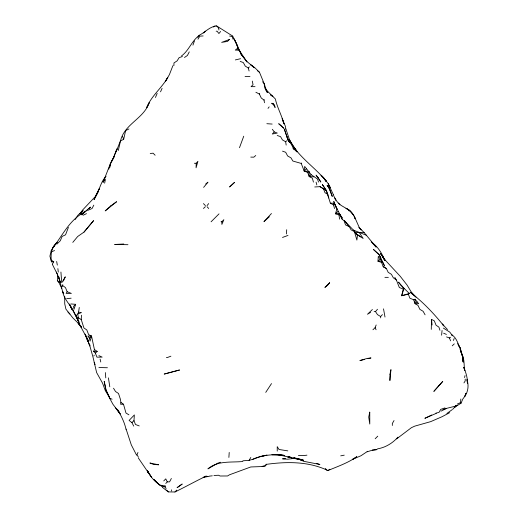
<?xml version="1.0" encoding="UTF-8"?>
<svg xmlns="http://www.w3.org/2000/svg" width="518" height="518" viewBox="0 0 518 518"><rect width="100%" height="100%" fill="white"/><g stroke="black" fill="none" stroke-linecap="round" stroke-linejoin="round"><path stroke-width="0.78" d="M431.274 329.39L431.5 319.36L434.349 320.907L436.052 325.207L438.908 327.13L439.937 330.264M196.212 163.267L196.069 167.793L197.928 161.279L196.212 163.267L194.379 163.267M173.867 65.702L173.983 62.943L177.104 60.871L179.137 57.634L182.42 56.52M98.893 355.62L102.175 357.116L96.937 357.161L95.364 353.121L93.635 351.385L94.438 349.598L91.524 336.065L88.623 334.647L86.81 329.934L83.897 327.946L81.261 319.6L81.456 315.209M51.47 261.862L49.903 256.183L51.237 250.408L54.105 246.121L52.344 248.232L57.148 242.307C51.165 247.215 50.479 254.785 51.47 261.862L53.742 261.862L52.46 263.889M57.543 274.391L57.368 280.542L58.851 282.439L61.765 288.371M228.885 457.439L229.215 452.434M139.238 425.938L135.463 424.462L133.968 420.603L134.363 414.924L129.105 420.435L131.935 422.63L133.735 426.126M286.363 233.929L286.707 229.733M455.445 405.853L454.344 406.85L457.129 405.199L454.144 406.863L457.129 405.691L461.072 403.153L460.502 402.609L460.826 399.048M381.526 262.38L381.669 260.962L378.302 256.306L377.978 261.26L381.526 262.38L383.197 266.725L386.337 268.46L388.202 272.351L391.414 274.307L393.356 277.829L396.335 279.908L399.339 287.529L403.269 289.025L403.995 288.273L409.291 293.447L408.352 294.185L401.69 295.752L403.269 289.025M441.608 335.204L442.074 330.497M313.435 182.109L312.367 178.218L309.233 176.599L307.647 172.468L304.176 171.031L304.675 166.433L311.176 174.696L317.417 178.969L318.551 182.109M348.575 226.036L344.308 220.551L354.668 231.436L357.465 235.295L356.889 240.106L354.454 231.682L351.107 229.843L349.216 226.631L345.558 224.935L344.069 220.875L342.1 219.127L339.381 213.539L342.262 218L340.028 215.125M109.978 167.139L110.567 163.617M118.298 150.485L120.532 140.831L123.672 139.355L125.596 130.62L128.963 128.937M113.526 388.215L115.508 391.517L118.505 393.473L120.325 399.048L120.914 402.415L120.59 404.241L123.491 404.241L125.971 413.008L128.917 414.834M334.563 208.566L333.462 204.895L333.793 203.185L330.367 203.185L326.424 190.669L322.364 184.531L326.424 190.669L328.82 197.98M79.273 307.459L78.581 312.147L77.694 314.102L78.419 317.78L78.037 318.907M104.642 183.184L105.368 179.655M116.382 151.139L120.441 140.792M464.549 377.551L465.034 375.563M108.799 169.153L110.399 163.274L114.666 155.627L109.583 165.721L103.16 182.109L104.986 178.833L103.03 182.109L103.859 180.944M136.623 455.251L131.313 444.923L126.114 429.098M339.594 219.146L338.947 214.866L339.355 213.403L334.259 203.276L336.875 208.955L333.793 201.418L334.583 204.273M91.524 336.065L90.074 341.135L89.42 338.17L87.866 336.065L91.524 336.065L89.42 338.17M336.907 208.955L335.457 213.798L338.947 214.866M116 152.02L116.9 149.003L113.267 158.385L111.648 161.286M460.508 352.441L460.955 350.977M443.408 328.101L449.805 332.129L452.538 335.806L451.599 334.641C456.475 337.619 457.763 343.259 460.036 348.057L458.177 344.774M68.408 227.376L65.546 234.816L62.102 236.441L60.315 240.715L56.863 244.172M75.647 304.312L74.029 309.278L73.543 306.416L75.647 304.312L70.824 303.943M192.936 45.137L194.451 40.935M239.484 147.714L243.738 136.208M376.068 329.752L375.155 327.648L376.159 324.974M116.9 149.003L113.267 158.385M172.895 65.702L169.38 74.663L165.443 81.358L167.826 77.363C161.72 88.118 151.224 96.031 146.698 107.614L149.203 102.739C143.758 118.739 124.391 123.925 120.532 140.831M155.452 97.481L157.161 93.408M461.072 403.153L462.807 399.048L465.028 396.076L465.87 393.434L464.918 396.186C468.304 391.252 468.887 385.003 466.938 379.396M137.976 452.467L137.037 454.564L138.319 457.057M160.522 91.848L162.082 88.39M453.321 340.488L454.228 338.481M63.364 281.073L65.307 276.839L61.733 282.757L60.923 272.06M93.849 355.976L94.218 355.18M62.231 286.81L62.801 284.602M264.491 102.739L264.005 100.091L261.234 97.973L259.389 94.082L259.686 93.467M95.435 196.503L99.482 188.377L95.435 196.503C99.683 190.087 100.557 181.915 106.073 176.243M189.264 51.891L187.412 55.484L184.473 57.492M93.81 205.141L92.042 208.508L88.105 210.237M171.361 478.477L169.567 481.876L167.295 481.876L165.76 483.462M266.2 464.109L265.222 465.915L261.596 466.563L250.77 466.964L229.461 474.805L227.596 475.964L220.053 476.01L218.583 475.239L213.928 475.498M394.03 420.551L392.327 423.517L392.346 425.479M197.863 37.361L199.029 35.386C204.927 32.485 209.771 26.528 216.556 25.9L232.718 36.105L241.55 54.804L238.746 49.514L246.924 61.895L244.969 59.33M242.832 460.806L249.087 460.347L250.822 457.452M197.98 39.2L199.819 36.156L203.153 35.936M75.149 219.548L77.829 215.333L83.094 210.386L80.905 212.723M463.953 382.906L465.196 380.963L465.196 379.092M67.165 291.751L66.097 293.402L71.374 293.402L67.165 291.751L65.475 287.613L62.801 285.632M265.74 392.379L271.503 383.592M54.209 246.121C63.313 233.786 70.597 218.881 85.03 211.875L81.332 214.614L90.495 207.116L88.805 208.748M452.635 409.375L456.19 405.633M79.811 213.895L82.705 209.913L95.493 196.38M268.02 108.391L269.179 106.87M378.121 448.743C385.839 447.332 392.825 442.974 397.934 437.153M454.901 407.446L456.358 405.639M207.064 205.594L208.67 203.606M220.616 31.488L218.92 33.534L217.087 31.203L216.168 31.203M72.785 242.392L77.687 236.499L84.026 232.077L93.505 220.72L84.026 232.077M203.619 187.38L207.964 182.181L205.698 183.994M249.087 70.992L248.329 68.065L249.339 66.88M374.119 311.571L375.505 311.571L377.505 309.246M386.337 268.46L383.197 266.725M271.451 213.526L263.953 221.698L269.366 216.725M380.659 317.884L380.659 316.524L382.42 314.607M232.718 36.105L232.271 36.577L229.603 36.027M162.464 487.354L168.285 491.912L174.954 491.983L176.709 490.112M274.287 131.928L272.287 134.013L277.285 133.061L274.287 131.928L272.319 129.293M163.766 480.918L165.76 478.859L167.295 481.876M221.808 221.775L223.867 219.664L221.879 224.436L221.808 221.775L221.024 221.775M372.941 329.752L375.155 327.648M380.38 258.858L377.978 261.26L381.669 260.962M375.174 438.759L377.758 436.175M211.085 221.795L219.023 213.856M282.517 151.146L285.683 152.279L287.594 155.924L290.974 157.867L292.884 161.04L301.223 163.429L304.176 171.031L306.274 168.939M131.935 422.63L133.968 420.603M304.176 171.031L308.981 171.4L309.233 176.599L311.176 174.696M338.001 211.338L335.457 213.798L339.355 213.403L342.1 219.127M452.246 345.823L454.286 343.855M264.005 100.091L264.342 99.767M372.403 309.524L367.476 314.258L370.59 312.399M81.792 214.322L84.563 211.681L81.138 214.834L84.395 212.451M95.364 353.121L97.209 351.385L94.438 349.598M396.548 438.927L411.421 427.68L414.795 426.12L430.672 421.639L442.055 416.718L449.669 412.665M403.729 288.364L401.333 285.612M203.444 208.476L205.406 206.656M425.084 314.821L423.115 311.292L419.878 309.356L417.974 305.387L415.125 303.697L417.1 301.858L415.125 299.236L413.578 299.734L409.874 298.187L408.352 294.185M301.223 163.429L301.657 163.028M203.561 33.023L205.601 31.177M349.028 210.884L349.676 210.308L353.781 215.566C350.524 209.266 343.317 207.595 338.235 203.276M181.546 55.918C188.973 50.544 191.666 40.89 199.145 35.574M255.756 155.51L253.794 157.174L250.77 157.103M286.176 145.072L285.645 141.731L286.81 140.747M86.098 211.117L87.671 209.829M307.647 172.468L308.981 171.4M237.276 48.53L235.263 50.11L238.248 50.11L237.768 46.614L234.382 39.245M367.178 451.787L372.468 450.148L376.599 449.656L377.616 448.866M446.866 413.481L452.013 409.796M446.548 336.914L449.475 337.95L450.53 337.224M262.127 466.355L265.222 465.915L266.854 464.296C287.101 461.493 309.136 461.415 327.9 470.558L329.856 469.224M213.494 26.988L215.099 25.9M327.9 470.558C337.645 466.472 348.031 462.93 356.831 456.688L352.713 459.278L360.962 455.756L367.644 451.295M431.688 415.002L424.857 418.311L436.318 413.325M174.954 491.983C185.515 486.829 195.694 481.131 206.306 476.048L203.781 477.039M440.947 411.182L446.633 408.352L453.658 406.598M83.016 215.268L86.5 213.643M218.363 462.865L207.925 468.861C217.696 460.437 230.937 462.632 242.832 461.506M457.323 404.046L460.502 402.609M252.648 459.595C262.212 454.953 273.271 453.995 283.722 455.27L271.937 454.694L277.583 454.649M77.694 314.102L81.456 312.561L78.581 312.147M51.308 251.845L54.578 250.563M170.901 356.196L167.133 357.614L166.401 357.433M282.517 237.445L288.002 235.425M444.923 407.899L440.721 409.382L438.979 412.425L435.962 413.086M253.082 458.967L261.35 456.138M442.793 409.608L446.633 408.352M409.291 293.447L401.69 295.752L403.995 288.273L398.446 282.116L401.217 285.722M261.35 456.623L266.951 454.992M249.087 460.347L252.583 459.375M235.347 59.926L240.579 58.696M364.335 359.505L359.893 360.541L367.178 358.424L370.998 357.951L368.039 358.644M262.05 455.995L264.154 455.562M203.153 477.499L208.864 476.34M340.721 455.853L344.243 455.167M219.023 462.555L220.538 462.263M306.941 455.16L303.684 455.587L298.394 455.4M206.177 476.508L207.686 476.327M209.214 476.152L212.289 475.815M372.338 450.116L376.599 449.656M66.699 298.646L71.134 298.193M150.239 153.483L153.101 153.198L155.128 155.238M163.487 486.35L165.592 486.149L160.93 485.262M291.589 458.339L298.802 458.89L295.979 458.21M314.743 186.966L320.046 186.661L326.424 190.669L320.046 186.661M285.541 458.683L282.517 458.838L287.807 459.201L293.104 458.508L298.802 458.89L293.104 458.43L298.86 458.896L298.161 458.799L303.684 461.298L319.884 464.478L316.375 463.377M123.783 244.004L114.666 244.47L127.959 244.697M107.433 367.741L98.899 367.527M245.066 76.56L249.98 76.56M255.018 86.648L251.075 86.648L253.043 84.738L252.285 81.08M384.913 277.35L388.345 277.35M413.578 299.734L415.125 303.697L418.725 303.697L417.1 301.858M93.635 351.385L97.209 351.385M354.804 232.304L364.173 232.614L376.159 247.086L372.209 242.936M309.233 176.599L313.914 176.832M277.564 454.655L298.808 459.155L293.816 457.731L300.848 459.952L303.684 460.126M266.861 123.698L272.144 124.067M291.589 457.413L287.807 457.141L291.589 457.42M298.426 459.09L300.68 459.317M300.848 459.952L303.386 460.36L301.424 459.764L303.386 460.767M287.807 450.88L279.008 449.469L277.234 446.652L277.234 451.133M284.783 455.762L279.416 454.662M288.565 456.539L290.08 456.87M299.501 459.11L300.783 459.544M277.227 135.502L280.568 136.635L282.407 139.892L285.645 141.731M64.705 296.251L64.731 303.807L65.903 309.097L72.831 317.877L78.088 323.077L81.553 327.473M240.19 61.402L243.298 62.548L245.228 66.058L248.329 68.065M109.408 397.105L106.009 390.06L104.222 381.526L106.009 390.06L109.661 398.284L112.102 399.197M353.27 230.063L366.673 235.36M138.28 457.899L149.132 473.802L147.319 470.927C150.861 477.013 155.588 483.249 162.205 486.026M163.558 486.557L165.592 487.36L166.11 489.024M443.609 333.204L446.412 334.421M255.898 92.256L259.389 94.082M349.676 210.308L346.011 208.294C350.194 210.425 353.826 214.329 355.186 218.823L354.208 216.064L359.136 227.247L361.027 229.888L358.968 227.396L364.173 232.614M330.367 203.185L333.462 204.895M328.004 194.515L325 192.728L323.336 188.41M159.492 484.958L154.131 479.707L159.492 484.958L162.769 486.914M380.659 316.524L377.467 314.607L375.505 311.571M355.665 233.482L363.17 238.474L359.181 232.459M78.419 317.78L81.261 319.6M356.727 234.285L360.819 236.927M271.361 103.237L274.592 105.374L275.11 107.504L272.805 103.263L274.592 105.374M120.914 402.415L123.491 404.241M51.677 260.36L53.742 261.862M257.394 70.707L259.479 72.28L264.18 83.651L266.984 92.159L264.892 87.788L267.793 92.463L266.09 90.164M371.179 241.932C377.751 246.322 381.908 253.198 384.803 260.386M259.479 72.28L254.72 67.605L250.498 64.614L254.422 67.813L246.775 61.396L241.051 54.202L243.991 58.048M339.931 204.37L337.108 201.722L334.893 197.98M354.306 231.941L356.954 234.427M57.368 280.542L59.369 282.439M89.925 344.969L88.947 344.017L88.002 340.844M67.929 312.05L69.943 314.044M216.556 25.9L218.602 27.966M203.444 203.606L205.406 205.594M325.259 468.427L327.298 470.558M354.836 232.498L357.465 235.295M293.13 148.109L297.06 151.903L293.162 148.051M447.533 329.545L442.249 324.009L443.784 325.867M81.313 326.69L78.088 323.077L81.494 327.7M207.064 206.656L208.67 208.476M166.835 490.274L168.285 491.912M265.339 89.044L275.356 98.951C277.227 107.634 281.792 115.333 283.929 123.906L282.174 118.616L285.34 126.178L285.787 129.196M262.561 81.76L264.18 83.651L264.607 87.257M115.3 407.569L119.723 413.235L112.982 404.338L109.661 398.284M293.065 148.07L294.062 149.288L290.358 142.703L287.84 139.782L289.549 142.521M443.434 325.375C433.521 313.157 422.682 301.709 410.12 292.197L415.967 297.144L411.201 291.88L407.057 285.042L400.259 276.321L384.926 259.79L380.413 253.483L384.919 259.952L382.413 256.183L384.408 259.686M285.884 128.911L289.361 139.329L292.256 144.561L289.394 140.015C298.174 156.792 314.53 166.848 326.223 181.047L323.627 177.965L328.211 183.637L333.216 194.367M383.974 259.324L384.868 260.58M148.873 473.543L147.371 470.881L151.521 477.266L148.167 472.021M117.56 410.217L120.208 413.992L117.308 409.226C121.082 415.514 124.469 422.164 126.042 429.37M109.751 397.811L105.394 390.805L102.551 383.178L96.639 372.591L92.903 356.721L89.31 344.088L89.879 345.966L85.561 335.14L88.384 340.844L79.558 324.469L75.654 314.387L78.904 322.06L69.93 304.882M328.684 185.133L330.18 187.399M292.799 145.072L296.762 151.314L295.105 148.595M62.626 291.621L63.714 293.317L62.626 291.621L58.722 276.845L60.353 282.64L57.608 274.786L52.305 264.225M80.284 325.498L81.035 326.703M457.614 343.589L458.424 344.917M73.77 311.357C70.15 304.772 64.09 299.313 62.652 291.666M394.807 277.311L396.27 280.005M380.86 258.022L379.131 254.668L373.484 249.482L379.131 254.668L384.557 265.792M78.904 322.06L74.035 312.017M233.961 38.766L236.681 43.965L238.248 50.11M330.089 187.399L328.237 183.689M461.674 353.891C464.678 358.883 463.85 364.918 464.588 370.461L464.154 367.301L464.821 370.603L463.778 367.301M458.831 345.584L460.036 348.057M382.252 261.48L384.44 266.032M69.393 304.066L71.976 309.518L69.483 304.247M286.7 135.988L287.898 139.782L284.278 128.937L286.7 135.988L289.646 142.489M56.371 272.06L57.608 274.786M94.179 362.445L95.098 364.581M333.223 194.49L335.742 200.447M78.794 322.371L79.668 324.469M461.758 354.597L462.639 356.721L460.139 347.733M460.178 349.009L462.833 356.721L463.105 362.011L462.814 358.987M87.678 341.349L85.069 334.071M122.507 136.318L123.672 139.355M449.475 337.95L450.576 340.844M463.863 367.301C465.747 372.423 467.637 377.616 467.443 383.178L466.945 380.154M460.152 349.158L460.593 350.673M232.271 36.577L233.048 39.245M316.084 182.109L316.822 184.913M100.116 359.142L100.77 362.011M108.424 377.881L109.797 386.816M56.656 261.48L57.31 265.08M383.521 308.851L384.991 317.035M462.593 356.721L463.306 362.011M218.602 27.551L218.92 30.005M57.893 268.609L58.275 272.06M431.5 319.36L432.096 324.974M105.348 372.591L105.782 377.881M415.125 299.236L415.125 303.697M171.406 489.827L171.406 490.986M389.963 374.249L389.899 380.529L390.948 369.632L389.963 374.249M369.755 412.166L368.719 417.055L369.781 424.048L369.755 412.166M98.634 190.689L94.088 199.534L98.634 190.689M329.649 282.744L327.551 285.321L324.89 287.425L329.649 282.744M438.655 385.962L433.831 391.394L442.754 381.397L438.655 385.962M234.414 182.498L229.681 186.888L234.414 182.498M229.396 39.491L227.493 41.414L221.672 42.372L229.396 39.491M110.697 205.931L105.199 210.904L116.608 201.703L110.697 205.931M182.116 484.09L177.162 487.619L182.116 484.09M178.231 370.299L164.212 374.067L179.61 370.014L178.231 370.299M158.547 464.782L153.697 464.478L149.89 463.008L158.547 464.782M272.578 96.309L270.461 94.742L272.895 96.594L272.578 96.309M280.762 125.324L278.69 123.698L283.702 128.257L280.762 125.324M323.569 177.687L321.043 175.246L323.575 177.771L326.21 181.514L323.569 177.687M318.194 177.771L316.058 175.123L320.843 182.051L318.194 177.771M328.93 187.846L327.104 185.198L329.577 188.915L332.284 196.439L328.93 187.846"/></g></svg>
